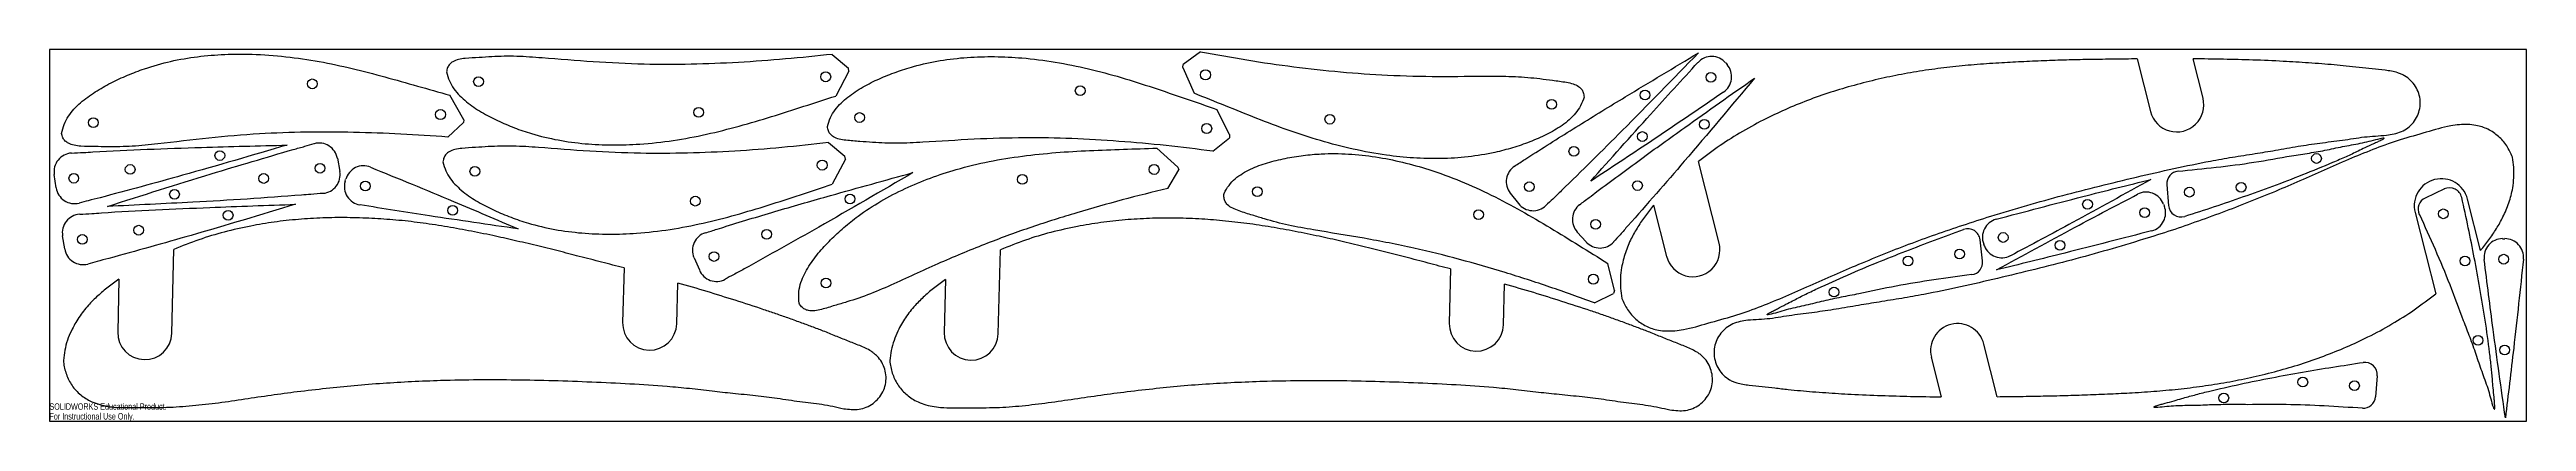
# Model space of a CAD drawing. Header units: millimetres. Extents: x 0 to 1016, y 0 to 152.
import ezdxf

# ---------------------------------------------------------------- set-up
doc = ezdxf.new("R2010")
doc.units = ezdxf.units.MM
doc.styles.add('SLDTEXTSTYLE0', font='TXT', dxfattribs={"width": 0.7})

msp = doc.modelspace()

# ---------------------------------------------------------------- linework, layer by layer
at = {"color": 7, "linetype": 'Continuous', "lineweight": 25}
for p, q in [((0, 152.5), (0, 0.1)), ((1016, 152.5), (0, 152.5)), ((1016, 0.1), (1016, 152.5)), ((321.1, 150.5), (327.8, 144.9)), ((327.9, 143.6), (322.5, 133.4)), ((327.9, 143.6), (327.8, 144.9)), ((464.9, 145.1), (465.1, 146.3)), ((464.9, 145.1), (469.5, 134.6)), ((472.2, 151.5), (465.1, 146.3)), ((687.6, 147), (688.2, 146.3)), ((856.3, 148.6), (861.8, 127)), ((883.4, 132.5), (879.3, 148.7)), ((170, 123.7), (164.2, 133.7)), ((163.4, 116.6), (169.9, 122.5)), ((170, 123.7), (169.9, 122.5)), ((484.1, 117.6), (478.9, 127.9)), ((319.6, 114.3), (326.3, 108.7)), ((462.8, 104.3), (454.3, 112)), ((477.2, 110.8), (484, 116.3)), ((484.1, 117.6), (484, 116.3)), ((118.1, 107.9), (119.1, 102.4)), ((326.5, 107.5), (321.1, 97.3)), ((326.5, 107.5), (326.3, 108.7)), ((458.8, 95.5), (463.2, 103.1)), ((462.8, 104.3), (463.2, 103.1)), ((684.9, 73.1), (676.4, 106.5)), ((2.8, 95.7), (1.9, 101.2)), ((121.3, 98.3), (121.5, 99.2)), ((599.2, 93.6), (602.6, 89.3)), ((868.5, 97.1), (869.2, 88.4)), ((982.4, 95.3), (974.5, 91.5)), ((658, 88.7), (663.3, 67.6)), ((867.1, 89.1), (867.5, 88.3)), ((970.4, 85.7), (978.8, 52.3)), ((997.2, 70.1), (991.9, 91.1)), ((6.3, 70.7), (5.4, 76.1)), ((626.6, 77.6), (630.4, 73.6)), ((792.9, 65.8), (791.9, 74.5)), ((793.7, 71.9), (793.4, 72.7)), ((1006.2, 74.9), (1007.1, 74.9)), ((50.2, 36.1), (51, 70.5)), ((235.7, 62.9), (235.1, 40.6)), ((264.4, 67.1), (266.6, 62.1)), ((389.2, 35.9), (390.1, 70.4)), ((574.7, 62.5), (574.1, 40.2)), ((642, 53.7), (639.2, 64.8)), ((28.5, 58.3), (28, 36.6)), ((257.3, 40), (257.7, 56.7)), ((367.6, 58.2), (367, 36.5)), ((596.4, 39.6), (596.8, 56.3)), ((633.7, 48.6), (641.6, 52.5)), ((642, 53.7), (641.6, 52.5)), ((798.9, 10.1), (793.4, 31.7)), ((771.9, 26.3), (776, 10.1)), ((954.2, 10), (954.9, 18.7)), ((0, 0.1), (1016, 0.1))]:
    msp.add_line(p, q, dxfattribs=at)
for centre, radius in [((318.4, 141.3), 2.05), ((474.2, 142.1), 2.05), ((681.5, 141.1), 2), ((107.8, 138.4), 2), ((176, 139.3), 2), ((422.8, 135.6), 2), ((654.5, 133.8), 2), ((18, 122.5), 2), ((160.4, 125.8), 2.05), ((266.3, 126.7), 2), ((332.3, 124.6), 2), ((474.7, 120.1), 2.05), ((525.2, 123.9), 2), ((616.2, 130), 2), ((678.8, 121.8), 2), ((625.3, 110.7), 2), ((653.4, 116.8), 2), ((10, 99.7), 1.98), ((33.1, 103.3), 2), ((69.9, 109), 2), ((87.9, 99.6), 2), ((111, 103.8), 1.98), ((174.5, 102.5), 2), ((317, 105.1), 2.05), ((453.1, 103.3), 2.05), ((929.9, 107.8), 2), ((51.3, 93.1), 2), ((129.6, 96.5), 2), ((264.9, 90.3), 2), ((328.4, 91.2), 2), ((399.1, 99.2), 2), ((495.5, 94.2), 2), ((607, 96.2), 1.98), ((651.4, 96.7), 2), ((877.8, 94), 2), ((899, 96), 2), ((73.3, 84.5), 2), ((165.4, 86.5), 2), ((586.2, 84.8), 2), ((634.2, 80.8), 1.98), ((836, 89), 2), ((859.4, 85.6), 2), ((981.9, 85.1), 2), ((13.5, 74.6), 1.98), ((36.6, 78.4), 2), ((294.2, 76.7), 2), ((801.4, 75.4), 2), ((824.7, 72.2), 2), ((272.6, 67.6), 1.98), ((762.4, 65.8), 2), ((783.5, 68.6), 2), ((990.8, 65.8), 2), ((1006.7, 66.5), 2), ((318.5, 56.7), 2), ((633.3, 58.3), 2.05), ((732, 53), 2), ((996.2, 33.2), 2), ((1007.1, 29.3), 2), ((891.9, 9.6), 2), ((924.3, 16.1), 2), ((945.5, 14.6), 2)]:
    msp.add_circle(centre, radius, dxfattribs=at)
for centre, radius, start, end in [((681.8, 142), 7.62, 40.8647, 137.1036), ((682.4, 141.3), 7.62, 304.6258, 40.8647), ((872.6, 129.8), 11.1, 194.2019, 14.2019), ((110.6, 106.5), 7.62, 10.1736, 105.3953), ((9.5, 102.4), 7.62, 93.6303, 188.8519), ((111.6, 101.1), 7.62, 274.952, 10.1736), ((128.9, 97.2), 7.62, 68.096, 164.3349), ((605.2, 98.3), 7.62, 123.1229, 218.3446), ((873.6, 97.5), 5.08, 95.3533, 184.7121), ((10.3, 96.9), 7.62, 188.8519, 284.0735), ((128.6, 96.3), 7.62, 164.3349, 260.5738), ((860, 86.4), 7.62, 21.1571, 117.396), ((981.1, 88.4), 11.1, 14.2048, 194.2048), ((976.7, 87), 5.08, 115.4876, 204.8465), ((984.5, 90.7), 5.08, 12.3203, 115.4876), ((12.9, 77.3), 7.62, 94.1095, 189.3312), ((608.6, 94), 7.62, 218.3446, 313.5662), ((632.3, 82.8), 7.62, 127.3659, 222.5875), ((800.5, 75.5), 7.62, 105.2353, 201.4742), ((860.4, 85.5), 7.62, 284.9182, 21.1571), ((874.3, 88.9), 5.08, 184.7121, 287.8794), ((271.4, 70.1), 7.62, 107.6719, 202.8935), ((636, 78.7), 7.62, 222.5875, 317.8092), ((674.1, 70.4), 11.1, 194.2019, 14.2019), ((786.9, 73.9), 5.08, 6.7231, 109.8903), ((800.8, 74.7), 7.62, 201.4742, 297.7131), ((1006.3, 67.3), 7.62, 90.5647, 186.8035), ((1007.2, 67.3), 7.62, 354.3258, 90.5647), ((13.8, 71.9), 7.62, 189.3312, 284.5528), ((273.6, 65), 7.62, 202.8935, 298.1151), ((787.9, 65.2), 5.08, 277.3642, 6.7231), ((39.1, 36.4), 11.1, 178.6368, 358.6368), ((246.2, 40.3), 11.1, 178.6368, 358.6368), ((378.1, 36.2), 11.1, 178.5602, 358.5602), ((585.3, 39.9), 11.1, 178.5602, 358.5602), ((782.7, 29), 11.1, 14.2048, 194.2048), ((949.8, 19.1), 5.08, 355.3132, 98.4805), ((949.1, 10.5), 5.08, 265.9543, 355.3132)]:
    msp.add_arc(centre, radius, start, end, dxfattribs=at)
for points, knots in [([(5, 118.1), (5.3, 119.3), (5.9, 121.8), (7.7, 125.2), (10, 128.1), (12.7, 130.7), (15.7, 133), (19.8, 135.8), (25.2, 138.9), (32, 142), (40.1, 145.1), (49.7, 147.8), (60.7, 149.7), (71.9, 150.6), (84, 150.7), (97, 149.7), (110.7, 147.7), (124.2, 144.8), (137.6, 141.3), (150.9, 137.5), (159.8, 135), (164.2, 133.7)], [0, 0, 0, 0, 0.022447, 0.044038, 0.065499, 0.087067, 0.108647, 0.130233, 0.173479, 0.216689, 0.25985, 0.324576, 0.389424, 0.45436, 0.519209, 0.599397, 0.679532, 0.759614, 0.839759, 0.919935, 1, 1, 1, 1]), ([(321.1, 150.5), (314.7, 149.8), (301.9, 148.5), (282.6, 147.1), (263.2, 146.3), (243.4, 146.3), (223, 147.3), (205.6, 148.8), (191.8, 149.8), (183.1, 149.7), (176.1, 149.1), (171.5, 149), (167.9, 148.5), (165.7, 147.7), (164.1, 146.5), (163.2, 145.1), (163, 143.9), (162.9, 143.3)], [0, 0, 0, 0, 0.119865, 0.240041, 0.360159, 0.479927, 0.609025, 0.739687, 0.804625, 0.867585, 0.9, 0.935358, 0.952774, 0.968617, 0.978455, 0.988494, 1, 1, 1, 1]), ([(162.9, 143.3), (163.2, 142), (163.9, 139.6), (165.8, 136.3), (168.3, 133.5), (171, 131), (174, 128.8), (178.2, 126.1), (183.8, 123.3), (190.7, 120.3), (198.9, 117.5), (208.6, 115.2), (219.7, 113.7), (230.9, 113.2), (243, 113.6), (255.9, 115), (269.5, 117.6), (283, 121), (296.2, 124.9), (309.4, 129.2), (318.2, 132), (322.5, 133.4)], [0, 0, 0, 0, 0.022447, 0.044038, 0.065499, 0.087067, 0.108647, 0.130233, 0.173479, 0.216689, 0.25985, 0.324576, 0.389424, 0.45436, 0.519209, 0.599397, 0.679532, 0.759614, 0.839759, 0.919935, 1, 1, 1, 1]), ([(319.1, 120.9), (319.5, 122.1), (320.2, 124.6), (322.2, 127.8), (324.7, 130.6), (327.5, 133), (330.5, 135.2), (334.8, 137.8), (340.4, 140.6), (347.3, 143.3), (355.6, 146), (365.3, 148.1), (376.5, 149.4), (387.7, 149.7), (399.8, 149.1), (412.6, 147.5), (426.2, 144.7), (439.6, 141.1), (452.8, 136.9), (465.9, 132.4), (474.6, 129.4), (478.9, 127.9)], [0, 0, 0, 0, 0.022447, 0.044038, 0.065499, 0.087067, 0.108647, 0.130233, 0.173479, 0.216689, 0.25985, 0.324576, 0.389424, 0.45436, 0.519209, 0.599397, 0.679532, 0.759614, 0.839759, 0.919935, 1, 1, 1, 1]), ([(472.2, 151.5), (478.5, 150.4), (491.2, 148.1), (510.4, 145.3), (529.6, 143.2), (549.4, 141.8), (569.8, 141.3), (587.3, 141.6), (601.2, 141.5), (609.8, 140.8), (616.7, 139.8), (621.3, 139.3), (624.9, 138.5), (627, 137.6), (628.5, 136.3), (629.3, 134.8), (629.4, 133.6), (629.5, 133)], [0, 0, 0, 0, 0.119865, 0.240041, 0.360159, 0.479927, 0.609025, 0.739687, 0.804625, 0.867585, 0.9, 0.935358, 0.952774, 0.968617, 0.978455, 0.988494, 1, 1, 1, 1]), ([(608.5, 109.5), (614.7, 113.5), (627.3, 121.4), (650, 135.3), (666.4, 145.1), (676.4, 151.1)], [0, 0, 0, 0, 0.279989, 0.559989, 1, 1, 1, 1]), ([(676.4, 151.1), (666, 140.5), (647.5, 121.4), (628.6, 102.8), (620.2, 94.6)], [0, 0, 0, 0, 0.5600162, 1, 1, 1, 1]), ([(632.2, 98.5), (640.4, 107.6), (654.9, 124), (669.7, 140.1), (676.2, 147.2)], [0, 0, 0, 0, 0.560011, 1, 1, 1, 1]), ([(856.3, 148.6), (853.2, 148.6), (846.9, 148.5), (837.6, 148.4), (828.4, 148.2), (819.2, 147.9), (810, 147.5), (800.5, 147), (790.8, 146.4), (780.8, 145.4), (770.8, 144.2), (761, 142.6), (751.2, 140.6), (741.5, 138.2), (731.8, 135.4), (722.3, 132.1), (713.1, 128.4), (703.8, 124.1), (694.5, 119), (685.1, 113.2), (679.3, 108.7), (676.4, 106.5)], [0, 0, 0, 0, 0.050398, 0.100528, 0.148089, 0.196664, 0.246451, 0.294218, 0.347985, 0.40122, 0.454329, 0.507733, 0.559924, 0.61391, 0.666802, 0.719981, 0.773102, 0.824882, 0.883984, 0.94163, 1, 1, 1, 1]), ([(958.6, 117.3), (959.7, 117.5), (961.7, 117.8), (964.8, 118.7), (967.5, 120.3), (969.8, 122.5), (971.4, 125.2), (972.4, 128.3), (972.6, 131.4), (972, 134.5), (970.6, 137.4), (968.6, 139.9), (966.5, 141.5), (964.7, 142.4), (962.1, 143.4), (958, 144), (952.8, 144.5), (947.4, 145.1), (942.2, 145.7), (937.1, 146.2), (932, 146.6), (926.7, 147), (921.5, 147.3), (913.9, 147.8), (904, 148.2), (891.6, 148.5), (883.4, 148.6), (879.3, 148.7)], [0, 0, 0, 0, 0.025984, 0.051901, 0.077569, 0.103334, 0.129104, 0.154803, 0.180547, 0.206341, 0.232106, 0.257804, 0.283581, 0.296332, 0.309413, 0.35215, 0.396058, 0.43952, 0.484402, 0.525178, 0.566063, 0.61107, 0.653498, 0.696368, 0.798353, 0.897215, 1, 1, 1, 1]), ([(629.5, 133), (629.1, 131.8), (628.2, 129.4), (626.1, 126.3), (623.4, 123.6), (620.5, 121.3), (617.3, 119.3), (613, 117), (607.2, 114.5), (600.2, 112.1), (591.7, 109.9), (581.9, 108.3), (570.7, 107.6), (559.5, 107.9), (547.5, 109.1), (534.7, 111.5), (521.3, 115), (508.1, 119.3), (495.2, 124.2), (482.4, 129.4), (473.8, 132.8), (469.5, 134.6)], [0, 0, 0, 0, 0.022447, 0.044038, 0.065499, 0.087067, 0.108647, 0.130233, 0.173479, 0.216689, 0.25985, 0.324576, 0.389424, 0.45436, 0.519209, 0.599397, 0.679532, 0.759614, 0.839759, 0.919935, 1, 1, 1, 1]), ([(686.7, 135), (676.6, 128.1), (658.5, 115.8), (640.3, 103.8), (632.2, 98.5)], [0, 0, 0, 0, 0.559992, 1, 1, 1, 1]), ([(634.7, 94.2), (640.7, 98.6), (652.6, 107.5), (674.2, 123), (689.8, 134), (699.4, 140.7)], [0, 0, 0, 0, 0.2799886, 0.5599886, 1, 1, 1, 1]), ([(699.4, 140.7), (689.8, 129.3), (672.8, 109), (655.3, 89), (647.5, 80.2)], [0, 0, 0, 0, 0.560016, 1, 1, 1, 1]), ([(163.4, 116.6), (157, 117.1), (144.1, 117.9), (124.8, 118.6), (105.4, 118.7), (85.6, 118), (65.3, 116.3), (48, 114.1), (34.1, 112.7), (25.5, 112.5), (18.5, 112.7), (13.9, 112.7), (10.2, 113.1), (8, 113.8), (6.4, 114.9), (5.4, 116.3), (5.2, 117.5), (5, 118.1)], [0, 0, 0, 0, 0.119865, 0.240041, 0.360159, 0.479927, 0.609025, 0.739687, 0.804625, 0.867585, 0.9, 0.935358, 0.952774, 0.968617, 0.978455, 0.988494, 1, 1, 1, 1]), ([(17.8, 110.5), (25.3, 110.9), (40.1, 111.6), (66.7, 112.5), (85.8, 113), (97.5, 113.3)], [0, 0, 0, 0, 0.279989, 0.559989, 1, 1, 1, 1]), ([(97.5, 113.3), (83.2, 109.1), (57.7, 101.6), (32, 94.7), (20.8, 91.7)], [0, 0, 0, 0, 0.560016, 1, 1, 1, 1]), ([(100, 111.5), (101.6, 111.9), (104.5, 112.7), (107.3, 113.5), (108.6, 113.9)], [0, 0, 0, 0, 0.559989, 1, 1, 1, 1]), ([(319.6, 114.3), (313.2, 113.6), (300.4, 112.2), (281.1, 110.7), (261.8, 109.9), (241.9, 109.8), (221.5, 110.6), (204.1, 112.1), (190.3, 113), (181.6, 112.8), (174.6, 112.3), (170.1, 112.1), (166.4, 111.6), (164.2, 110.8), (162.7, 109.6), (161.7, 108.2), (161.5, 107), (161.4, 106.4)], [0, 0, 0, 0, 0.119865, 0.240041, 0.360159, 0.479927, 0.609025, 0.739687, 0.804625, 0.867585, 0.9, 0.935358, 0.952774, 0.968617, 0.978455, 0.988494, 1, 1, 1, 1]), ([(307.5, 48.5), (307.4, 49.8), (307.2, 52.3), (307.9, 56.1), (309.2, 59.6), (311, 62.8), (313.1, 66), (316.1, 69.9), (320.4, 74.5), (325.8, 79.5), (332.6, 85), (341, 90.4), (350.9, 95.6), (361.3, 99.9), (372.8, 103.7), (385.4, 106.7), (399.1, 108.9), (412.8, 110.3), (426.7, 111.1), (440.5, 111.6), (449.7, 111.9), (454.3, 112)], [0, 0, 0, 0, 0.022447, 0.044038, 0.065499, 0.087067, 0.108647, 0.130233, 0.173479, 0.216689, 0.25985, 0.324576, 0.389424, 0.45436, 0.519209, 0.599397, 0.679532, 0.759614, 0.839759, 0.919935, 1, 1, 1, 1]), ([(477.2, 110.8), (470.8, 111.6), (458, 113.2), (438.7, 114.9), (419.4, 116.1), (399.6, 116.4), (379.2, 115.8), (361.8, 114.6), (347.9, 113.9), (339.3, 114.2), (332.3, 114.8), (327.7, 115.1), (324, 115.6), (321.8, 116.4), (320.3, 117.7), (319.4, 119.1), (319.2, 120.3), (319.1, 120.9)], [0, 0, 0, 0, 0.119865, 0.240041, 0.360159, 0.479927, 0.609025, 0.739687, 0.804625, 0.867585, 0.9, 0.935358, 0.952774, 0.968617, 0.978455, 0.988494, 1, 1, 1, 1]), ([(645, 50.4), (645.3, 49.6), (646, 48.1), (647.3, 45.8), (648.9, 43.7), (650.7, 41.9), (652.7, 40.3), (655, 39), (657.4, 38), (660.2, 37.3), (663.3, 37), (666.8, 37.1), (672.5, 37.9), (680.5, 40.4), (690.8, 43.1), (701.1, 46.7), (711, 50.8), (720.9, 55.2), (730.9, 59.6), (741.2, 64), (751.8, 68.4), (762.7, 72.7), (773.7, 76.7), (785, 80.5), (797.4, 84.5), (811, 88.6), (825.9, 92.7), (840.9, 96.5), (856.1, 100.2), (871.3, 103.7), (884.4, 106.4), (895.5, 108.4), (904.4, 109.7), (913.4, 111.2), (922.2, 112.8), (931.4, 114.2), (940.5, 115.2), (949.5, 116.8), (955.6, 117.1), (958.6, 117.3)], [0, 0, 0, 0, 0.007824, 0.01561, 0.023493, 0.03128, 0.039106, 0.046948, 0.054706, 0.0626, 0.072861, 0.083169, 0.093861, 0.125182, 0.158589, 0.190654, 0.223158, 0.25594, 0.288731, 0.321447, 0.357518, 0.392208, 0.427973, 0.463455, 0.499514, 0.545945, 0.592262, 0.639002, 0.686387, 0.733588, 0.779839, 0.807422, 0.835879, 0.861509, 0.889879, 0.916937, 0.945035, 0.972575, 1, 1, 1, 1]), ([(1010.3, 108.3), (1009.9, 109.1), (1009.2, 110.7), (1008, 113), (1006.4, 115.1), (1004.6, 116.9), (1002.5, 118.5), (1000.3, 119.8), (997.8, 120.8), (995.1, 121.5), (991.9, 121.8), (988.5, 121.7), (982.7, 120.9), (974.7, 118.4), (964.4, 115.6), (954.2, 112), (944.2, 107.9), (934.3, 103.6), (924.4, 99.2), (914.1, 94.7), (903.5, 90.4), (892.5, 86.1), (881.5, 82.1), (870.3, 78.2), (857.9, 74.3), (844.2, 70.2), (829.4, 66.1), (814.3, 62.3), (799.1, 58.6), (784, 55.1), (770.9, 52.4), (759.7, 50.4), (750.8, 49), (741.8, 47.5), (733, 46), (723.9, 44.6), (714.8, 43.6), (705.7, 41.9), (699.7, 41.6), (696.6, 41.5)], [0, 0, 0, 0, 0.007824, 0.01561, 0.023493, 0.03128, 0.039106, 0.046948, 0.054706, 0.0626, 0.072861, 0.083169, 0.093861, 0.125182, 0.158589, 0.190654, 0.223158, 0.25594, 0.288731, 0.321447, 0.357518, 0.392208, 0.427973, 0.463455, 0.499514, 0.545945, 0.592262, 0.639002, 0.686387, 0.733588, 0.779839, 0.807422, 0.835879, 0.861509, 0.889879, 0.916937, 0.945035, 0.972575, 1, 1, 1, 1]), ([(873.1, 102.6), (878.3, 103.1), (888.7, 104.1), (904.3, 106.1), (917, 108.5), (927, 110), (934.3, 111.3), (941.5, 112.9), (948.8, 114.1), (953.6, 115.4), (956, 116)], [0, 0, 0, 0, 0.186733, 0.373397, 0.560052, 0.648063, 0.73604, 0.824033, 0.91205, 1, 1, 1, 1]), ([(956, 116), (956.4, 116.1), (956.8, 116.2), (957.4, 116.2), (957.5, 116.2), (957.6, 116.2), (957.6, 116.2), (957.6, 116.1), (957.6, 116.1), (957.6, 116.1), (957.6, 116), (957.5, 115.9), (957.1, 115.6), (956.2, 115.2), (954.9, 114.5), (952.6, 113.5), (950, 112.3), (947.1, 110.9), (944.5, 109.6), (942, 108.5), (939.3, 107.3), (933.4, 104.8), (924.2, 101), (912, 96.3), (899.9, 92), (887.9, 87.9), (879.9, 85.3), (875.9, 84)], [0, 0, 0, 0, 0.0134426, 0.016523, 0.0173286, 0.0179376, 0.0182456, 0.0185076, 0.018751, 0.0190773, 0.0194696, 0.0202721, 0.0230354, 0.0360117, 0.0541973, 0.0735806, 0.1174296, 0.1521493, 0.1822741, 0.2122954, 0.2446934, 0.2791501, 0.42868, 0.5758139, 0.7181631, 0.8586091, 1, 1, 1, 1]), ([(9, 110), (10.6, 110.1), (13.6, 110.2), (16.5, 110.4), (17.8, 110.5)], [0, 0, 0, 0, 0.56001, 1, 1, 1, 1]), ([(23.8, 88.1), (38, 92.7), (63.3, 100.7), (88.8, 108.2), (100, 111.5)], [0, 0, 0, 0, 0.560016, 1, 1, 1, 1]), ([(131.7, 104.2), (143.1, 99.6), (163.3, 91.3), (183.4, 82.7), (192.3, 78.9)], [0, 0, 0, 0, 0.559992, 1, 1, 1, 1]), ([(161.4, 106.4), (161.8, 105.1), (162.4, 102.7), (164.4, 99.4), (166.9, 96.6), (169.6, 94.1), (172.7, 91.9), (176.9, 89.3), (182.4, 86.5), (189.3, 83.6), (197.6, 80.8), (207.3, 78.5), (218.4, 77.1), (229.6, 76.6), (241.7, 77.1), (254.6, 78.5), (268.2, 81.2), (281.6, 84.6), (294.8, 88.6), (308, 92.9), (316.8, 95.8), (321.1, 97.3)], [0, 0, 0, 0, 0.022447, 0.044038, 0.065499, 0.087067, 0.108647, 0.130233, 0.173479, 0.216689, 0.25985, 0.324576, 0.389424, 0.45436, 0.519209, 0.599397, 0.679532, 0.759614, 0.839759, 0.919935, 1, 1, 1, 1]), ([(277.6, 80), (284.7, 82.2), (298.9, 86.5), (324.5, 93.8), (342.9, 98.9), (354.2, 102)], [0, 0, 0, 0, 0.279989, 0.559989, 1, 1, 1, 1]), ([(354.2, 102), (341.3, 94.5), (318.4, 81.1), (295.2, 68.2), (285, 62.5)], [0, 0, 0, 0, 0.5600162, 1, 1, 1, 1]), ([(481.8, 93.5), (482.4, 94.6), (483.7, 96.8), (486.3, 99.6), (489.4, 101.7), (492.7, 103.5), (496.1, 104.9), (500.8, 106.5), (506.9, 107.9), (514.3, 109.1), (522.9, 109.9), (532.9, 109.8), (544, 108.6), (555.1, 106.4), (566.7, 103.1), (578.9, 98.7), (591.5, 92.9), (603.7, 86.4), (615.7, 79.4), (627.4, 72.1), (635.3, 67.3), (639.2, 64.8)], [0, 0, 0, 0, 0.022447, 0.044038, 0.065499, 0.087067, 0.108647, 0.130233, 0.173479, 0.216689, 0.25985, 0.324576, 0.389424, 0.45436, 0.519209, 0.599397, 0.679532, 0.759614, 0.839759, 0.919935, 1, 1, 1, 1]), ([(601, 104.7), (602.4, 105.6), (604.9, 107.2), (607.4, 108.8), (608.5, 109.5)], [0, 0, 0, 0, 0.56001, 1, 1, 1, 1]), ([(997.2, 70.1), (998.4, 71.5), (1000.7, 74.4), (1003.8, 79), (1006.6, 84), (1009, 89.6), (1010.4, 95), (1010.9, 99.9), (1010.9, 104.2), (1010.5, 107), (1010.3, 108.3)], [0, 0, 0, 0, 0.131274, 0.262764, 0.394812, 0.546219, 0.696414, 0.797783, 0.898663, 1, 1, 1, 1]), ([(20.8, 91.7), (19.2, 91.3), (16.3, 90.6), (13.4, 89.8), (12.2, 89.5)], [0, 0, 0, 0, 0.559989, 1, 1, 1, 1]), ([(103.4, 92.8), (96, 92.2), (81.1, 91.1), (54.6, 89.6), (35.5, 88.7), (23.8, 88.1)], [0, 0, 0, 0, 0.279989, 0.559989, 1, 1, 1, 1]), ([(112.2, 93.5), (110.6, 93.4), (107.6, 93.1), (104.7, 92.9), (103.4, 92.8)], [0, 0, 0, 0, 0.56001, 1, 1, 1, 1]), ([(458.8, 95.5), (452.5, 94), (440, 90.9), (421.4, 85.6), (402.9, 79.8), (384.3, 73), (365.4, 65.2), (349.6, 57.8), (336.9, 52.2), (328.7, 49.4), (322, 47.5), (317.6, 46.1), (314, 45.3), (311.6, 45.3), (309.8, 45.9), (308.4, 46.9), (307.8, 48), (307.5, 48.5)], [0, 0, 0, 0, 0.119865, 0.240041, 0.360159, 0.479927, 0.609025, 0.739687, 0.804625, 0.867585, 0.9, 0.935358, 0.952774, 0.968617, 0.978455, 0.988494, 1, 1, 1, 1]), ([(633.7, 48.6), (627.6, 50.8), (615.5, 55.2), (597.1, 61.1), (578.5, 66.5), (559.2, 71.3), (539.2, 75.2), (522, 77.9), (508.3, 80.3), (499.9, 82.5), (493.3, 84.6), (488.9, 85.9), (485.4, 87.3), (483.4, 88.5), (482.2, 90.1), (481.7, 91.7), (481.7, 92.9), (481.8, 93.5)], [0, 0, 0, 0, 0.119865, 0.240041, 0.360159, 0.479927, 0.609025, 0.739687, 0.804625, 0.867585, 0.9, 0.935358, 0.952774, 0.968617, 0.978455, 0.988494, 1, 1, 1, 1]), ([(620.2, 94.6), (619, 93.4), (616.9, 91.4), (614.8, 89.4), (613.8, 88.5)], [0, 0, 0, 0, 0.559989, 1, 1, 1, 1]), ([(627.6, 88.8), (628.9, 89.8), (631.3, 91.6), (633.7, 93.4), (634.7, 94.2)], [0, 0, 0, 0, 0.56001, 1, 1, 1, 1]), ([(798.5, 82.9), (810.3, 86), (831.5, 91.6), (852.7, 96.9), (862, 99.2)], [0, 0, 0, 0, 0.559992, 1, 1, 1, 1]), ([(798.7, 62.1), (809.4, 68), (828.6, 78.5), (848, 88.7), (856.5, 93.1)], [0, 0, 0, 0, 0.560011, 1, 1, 1, 1]), ([(862, 99.2), (851.3, 93.3), (832.2, 82.7), (812.9, 72.4), (804.4, 67.9)], [0, 0, 0, 0, 0.560011, 1, 1, 1, 1]), ([(1002.1, 6.5), (1002.3, 6.1), (1002.4, 5.6), (1002.7, 5.2), (1002.8, 5.1), (1002.8, 5), (1002.8, 5), (1002.9, 5), (1002.9, 5), (1002.9, 5), (1003, 5.1), (1003, 5.2), (1003.1, 5.7), (1003, 6.7), (1002.9, 8.2), (1002.7, 10.6), (1002.4, 13.5), (1002.1, 16.8), (1001.9, 19.6), (1001.6, 22.3), (1001.3, 25.2), (1000.5, 31.6), (999.2, 41.4), (997, 54.4), (994.7, 67), (992.2, 79.4), (990.4, 87.7), (989.5, 91.8)], [0, 0, 0, 0, 0.013443, 0.016523, 0.017329, 0.017938, 0.018246, 0.018508, 0.018751, 0.019077, 0.01947, 0.020272, 0.023035, 0.036012, 0.054197, 0.073581, 0.11743, 0.152149, 0.182274, 0.212295, 0.244693, 0.27915, 0.42868, 0.575814, 0.718163, 0.858609, 1, 1, 1, 1]), ([(12.4, 84.9), (14.1, 85), (17, 85.2), (20, 85.4), (21.3, 85.5)], [0, 0, 0, 0, 0.56001, 1, 1, 1, 1]), ([(21.3, 85.5), (28.7, 86), (43.5, 86.8), (70.1, 87.9), (89.2, 88.6), (100.9, 89)], [0, 0, 0, 0, 0.279989, 0.559989, 1, 1, 1, 1]), ([(100.9, 89), (86.6, 84.7), (61.2, 77), (35.6, 69.9), (24.3, 66.8)], [0, 0, 0, 0, 0.560016, 1, 1, 1, 1]), ([(235.7, 62.9), (232.6, 63.7), (226.5, 65.3), (217.5, 67.6), (208.6, 69.9), (199.7, 72.1), (190.7, 74.2), (181.5, 76.3), (171.9, 78.2), (162, 80), (152.1, 81.5), (142.2, 82.6), (132.2, 83.3), (122.2, 83.6), (112.1, 83.5), (102.1, 82.9), (92.3, 81.8), (82.1, 80.1), (71.8, 77.8), (61.2, 74.6), (54.4, 71.9), (51, 70.5)], [0, 0, 0, 0, 0.0503977, 0.1005278, 0.148089, 0.1966637, 0.2464509, 0.2942181, 0.3479846, 0.4012202, 0.4543286, 0.5077334, 0.5599244, 0.6139098, 0.6668021, 0.7199806, 0.7731015, 0.8248818, 0.8839843, 0.9416299, 1, 1, 1, 1]), ([(192.3, 78.9), (180.1, 80.7), (158.5, 83.8), (136.9, 87.2), (127.4, 88.8)], [0, 0, 0, 0, 0.560011, 1, 1, 1, 1]), ([(574.7, 62.5), (571.6, 63.3), (565.5, 64.9), (556.5, 67.3), (547.6, 69.5), (538.7, 71.7), (529.8, 73.9), (520.5, 76), (511, 77.9), (501.1, 79.7), (491.2, 81.2), (481.3, 82.3), (471.3, 83.1), (461.3, 83.4), (451.2, 83.3), (441.2, 82.7), (431.3, 81.6), (421.2, 79.9), (410.8, 77.6), (400.3, 74.5), (393.5, 71.7), (390.1, 70.4)], [0, 0, 0, 0, 0.050398, 0.100528, 0.148089, 0.196664, 0.246451, 0.294218, 0.347985, 0.40122, 0.454329, 0.507733, 0.559924, 0.61391, 0.666802, 0.719981, 0.773102, 0.824882, 0.883984, 0.94163, 1, 1, 1, 1]), ([(658, 88.7), (656.9, 87.2), (654.6, 84.4), (651.5, 79.8), (648.6, 74.8), (646.3, 69.2), (644.9, 63.7), (644.3, 58.9), (644.4, 54.6), (644.8, 51.8), (645, 50.4)], [0, 0, 0, 0, 0.131274, 0.262764, 0.394812, 0.546219, 0.696414, 0.797783, 0.898663, 1, 1, 1, 1]), ([(972.1, 84.8), (974.3, 80.1), (978.6, 70.6), (984.7, 56.1), (989.1, 44), (992.8, 34.5), (995.3, 27.6), (997.6, 20.5), (1000.3, 13.6), (1001.5, 8.9), (1002.1, 6.5)], [0, 0, 0, 0, 0.186733, 0.373397, 0.560052, 0.648063, 0.73604, 0.824033, 0.91205, 1, 1, 1, 1]), ([(269.1, 77.3), (270.7, 77.8), (273.5, 78.7), (276.4, 79.6), (277.6, 80)], [0, 0, 0, 0, 0.56001, 1, 1, 1, 1]), ([(647.5, 80.2), (646.4, 79), (644.5, 76.8), (642.5, 74.6), (641.6, 73.6)], [0, 0, 0, 0, 0.559989, 1, 1, 1, 1]), ([(706.2, 43.9), (705.8, 43.8), (705.3, 43.7), (704.8, 43.6), (704.7, 43.7), (704.6, 43.7), (704.6, 43.7), (704.6, 43.7), (704.6, 43.7), (704.6, 43.8), (704.6, 43.8), (704.7, 43.9), (705, 44.2), (705.9, 44.7), (707.3, 45.4), (709.4, 46.5), (712, 47.9), (714.9, 49.3), (717.4, 50.7), (719.9, 51.9), (722.5, 53.2), (728.4, 55.9), (737.4, 60), (749.5, 65.1), (761.4, 69.8), (773.2, 74.3), (781.2, 77.2), (785.1, 78.7)], [0, 0, 0, 0, 0.013443, 0.016523, 0.017329, 0.017938, 0.018246, 0.018508, 0.018751, 0.019077, 0.01947, 0.020272, 0.023035, 0.036012, 0.054197, 0.073581, 0.11743, 0.152149, 0.182274, 0.212295, 0.244693, 0.27915, 0.42868, 0.575814, 0.718163, 0.858609, 1, 1, 1, 1]), ([(862.3, 78.1), (850.5, 75.1), (829.3, 69.6), (808, 64.4), (798.7, 62.1)], [0, 0, 0, 0, 0.559992, 1, 1, 1, 1]), ([(24.3, 66.8), (22.7, 66.4), (19.9, 65.6), (17, 64.8), (15.8, 64.5)], [0, 0, 0, 0, 0.559989, 1, 1, 1, 1]), ([(285, 62.5), (283.5, 61.7), (280.9, 60.3), (278.3, 58.9), (277.2, 58.3)], [0, 0, 0, 0, 0.559989, 1, 1, 1, 1]), ([(1007.4, 1.4), (1005.7, 13.5), (1002.6, 35.1), (999.9, 56.8), (998.7, 66.4)], [0, 0, 0, 0, 0.560011, 1, 1, 1, 1]), ([(1014.8, 66.5), (1013.5, 54.4), (1011.2, 32.6), (1008.5, 10.9), (1007.4, 1.4)], [0, 0, 0, 0, 0.559992, 1, 1, 1, 1]), ([(28.5, 58.3), (27, 57.2), (24, 55.1), (19.8, 51.5), (15.7, 47.5), (12, 42.7), (9.2, 37.8), (7.3, 33.3), (6.2, 29.2), (5.9, 26.4), (5.7, 25)], [0, 0, 0, 0, 0.131274, 0.262764, 0.394812, 0.546219, 0.696414, 0.797783, 0.898663, 1, 1, 1, 1]), ([(325.8, 5.2), (326.8, 5.1), (328.9, 4.8), (332.1, 4.9), (335.1, 5.7), (337.9, 7.3), (340.2, 9.4), (342, 12.1), (343, 15.1), (343.3, 18.3), (342.7, 21.4), (341.5, 24.3), (339.9, 26.4), (338.3, 27.8), (336.1, 29.5), (332.3, 31.1), (327.4, 33), (322.4, 35), (317.6, 37), (312.8, 38.8), (307.9, 40.6), (303, 42.4), (298, 44.1), (290.8, 46.6), (281.4, 49.6), (269.6, 53.3), (261.7, 55.6), (257.7, 56.7)], [0, 0, 0, 0, 0.025984, 0.051901, 0.077569, 0.103334, 0.129104, 0.154803, 0.180547, 0.206341, 0.232106, 0.257804, 0.283581, 0.296332, 0.309413, 0.35215, 0.396058, 0.43952, 0.484402, 0.525178, 0.566063, 0.61107, 0.653498, 0.696368, 0.798353, 0.897215, 1, 1, 1, 1]), ([(367.6, 58.2), (366.1, 57.1), (363.1, 55), (358.9, 51.4), (354.8, 47.4), (351, 42.6), (348.2, 37.7), (346.4, 33.2), (345.2, 29.1), (344.9, 26.3), (344.7, 24.9)], [0, 0, 0, 0, 0.1312741, 0.2627639, 0.3948124, 0.5462194, 0.6964137, 0.7977825, 0.8986629, 1, 1, 1, 1]), ([(664.7, 4.7), (665.8, 4.6), (667.9, 4.3), (671.1, 4.4), (674.1, 5.2), (676.9, 6.7), (679.2, 8.9), (681, 11.6), (682, 14.6), (682.3, 17.7), (681.7, 20.9), (680.5, 23.8), (678.9, 25.9), (677.4, 27.3), (675.1, 28.9), (671.3, 30.6), (666.4, 32.5), (661.4, 34.5), (656.6, 36.5), (651.8, 38.3), (647, 40.1), (642.1, 41.9), (637.1, 43.7), (629.9, 46.1), (620.4, 49.2), (608.7, 52.9), (600.8, 55.1), (596.8, 56.3)], [0, 0, 0, 0, 0.025984, 0.051901, 0.077569, 0.103334, 0.129104, 0.154803, 0.180547, 0.206341, 0.232106, 0.257804, 0.283581, 0.296332, 0.309413, 0.35215, 0.396058, 0.43952, 0.484402, 0.525178, 0.566063, 0.61107, 0.653498, 0.696368, 0.798353, 0.897215, 1, 1, 1, 1]), ([(788.5, 60.2), (783.3, 59.5), (773, 58.1), (757.5, 55.6), (744.9, 52.8), (734.9, 50.9), (727.7, 49.4), (720.5, 47.5), (713.3, 46.1), (708.6, 44.6), (706.2, 43.9)], [0, 0, 0, 0, 0.186733, 0.373397, 0.560052, 0.648063, 0.73604, 0.824033, 0.91205, 1, 1, 1, 1]), ([(798.9, 10.1), (802.1, 10.2), (808.4, 10.2), (817.7, 10.4), (826.9, 10.6), (836.1, 10.9), (845.2, 11.3), (854.7, 11.7), (864.4, 12.4), (874.4, 13.3), (884.4, 14.6), (894.3, 16.2), (904.1, 18.2), (913.8, 20.6), (923.5, 23.4), (932.9, 26.7), (942.1, 30.4), (951.5, 34.7), (960.8, 39.8), (970.1, 45.6), (975.9, 50.1), (978.8, 52.3)], [0, 0, 0, 0, 0.050398, 0.100528, 0.148089, 0.196664, 0.246451, 0.294218, 0.347985, 0.40122, 0.454329, 0.507733, 0.559924, 0.61391, 0.666802, 0.719981, 0.773102, 0.824882, 0.883984, 0.94163, 1, 1, 1, 1]), ([(696.6, 41.5), (695.6, 41.3), (693.5, 41), (690.5, 40.1), (687.7, 38.4), (685.5, 36.2), (683.8, 33.5), (682.9, 30.5), (682.7, 27.3), (683.3, 24.2), (684.6, 21.3), (686.6, 18.9), (688.7, 17.3), (690.6, 16.3), (693.2, 15.4), (697.3, 14.8), (702.5, 14.3), (707.8, 13.7), (713.1, 13.1), (718.2, 12.6), (723.3, 12.1), (728.5, 11.8), (733.8, 11.4), (741.4, 11), (751.3, 10.6), (763.6, 10.2), (771.8, 10.1), (776, 10.1)], [0, 0, 0, 0, 0.025984, 0.051901, 0.077569, 0.103334, 0.129104, 0.154803, 0.180547, 0.206341, 0.232106, 0.257804, 0.283581, 0.296332, 0.309413, 0.35215, 0.396058, 0.43952, 0.484402, 0.525178, 0.566063, 0.61107, 0.653498, 0.696368, 0.798353, 0.897215, 1, 1, 1, 1]), ([(5.7, 25), (5.8, 24.1), (6, 22.4), (6.7, 19.9), (7.6, 17.5), (8.9, 15.2), (10.4, 13.1), (12.3, 11.3), (14.3, 9.7), (16.8, 8.2), (19.8, 7.1), (23.1, 6.2), (28.9, 5.5), (37.2, 5.8), (47.9, 5.6), (58.7, 6.4), (69.4, 7.6), (80.1, 9.2), (90.9, 10.8), (102, 12.3), (113.4, 13.6), (125.1, 14.8), (136.8, 15.7), (148.6, 16.4), (161.6, 16.9), (175.9, 17.2), (191.3, 17.1), (206.8, 16.8), (222.4, 16.2), (238, 15.5), (251.3, 14.6), (262.6, 13.6), (271.5, 12.5), (280.6, 11.5), (289.5, 10.7), (298.7, 9.5), (307.7, 8.1), (316.9, 7.2), (322.8, 5.9), (325.8, 5.2)], [0, 0, 0, 0, 0.007824, 0.01561, 0.023493, 0.03128, 0.039106, 0.046948, 0.054706, 0.0626, 0.072861, 0.083169, 0.093861, 0.125182, 0.158589, 0.190654, 0.223158, 0.25594, 0.288731, 0.321447, 0.357518, 0.392208, 0.427973, 0.463455, 0.499514, 0.545945, 0.592262, 0.639002, 0.686387, 0.733588, 0.779839, 0.807422, 0.835879, 0.861509, 0.889879, 0.916937, 0.945035, 0.972575, 1, 1, 1, 1]), ([(344.7, 24.9), (344.8, 24), (345, 22.3), (345.7, 19.8), (346.6, 17.4), (347.9, 15.1), (349.4, 13), (351.3, 11.2), (353.3, 9.6), (355.8, 8.1), (358.7, 7), (362.1, 6.1), (367.8, 5.4), (376.2, 5.7), (386.9, 5.5), (397.7, 6.2), (408.4, 7.5), (419.1, 9), (429.9, 10.6), (441, 12.1), (452.4, 13.4), (464.1, 14.6), (475.8, 15.5), (487.6, 16.1), (500.6, 16.6), (514.9, 16.8), (530.3, 16.8), (545.8, 16.4), (561.4, 15.9), (577, 15.1), (590.3, 14.2), (601.6, 13.1), (610.5, 12), (619.6, 11.1), (628.5, 10.2), (637.7, 9.1), (646.7, 7.6), (655.8, 6.7), (661.8, 5.4), (664.7, 4.7)], [0, 0, 0, 0, 0.0078238, 0.0156096, 0.023493, 0.0312797, 0.0391064, 0.046948, 0.0547062, 0.0626001, 0.0728609, 0.0831691, 0.0938614, 0.1251825, 0.158589, 0.1906536, 0.2231575, 0.2559401, 0.2887312, 0.3214472, 0.3575178, 0.3922081, 0.4279729, 0.4634554, 0.4995142, 0.5459447, 0.5922619, 0.6390022, 0.6863872, 0.7335875, 0.779839, 0.8074224, 0.8358794, 0.8615092, 0.8898791, 0.9169371, 0.9450348, 0.9725752, 1, 1, 1, 1]), ([(864.8, 5.7), (864.4, 5.7), (863.9, 5.7), (863.4, 5.7), (863.3, 5.8), (863.2, 5.8), (863.2, 5.8), (863.2, 5.8), (863.2, 5.9), (863.2, 5.9), (863.2, 5.9), (863.3, 6), (863.8, 6.2), (864.7, 6.6), (866.2, 7), (868.5, 7.6), (871.3, 8.4), (874.5, 9.3), (877.2, 10.1), (879.9, 10.8), (882.7, 11.6), (888.9, 13.1), (898.6, 15.3), (911.4, 17.9), (924.1, 20.2), (936.6, 22.3), (944.9, 23.5), (949.1, 24.2)], [0, 0, 0, 0, 0.013443, 0.016523, 0.017329, 0.017938, 0.018246, 0.018508, 0.018751, 0.019077, 0.01947, 0.020272, 0.023035, 0.036012, 0.054197, 0.073581, 0.11743, 0.152149, 0.182274, 0.212295, 0.244693, 0.27915, 0.42868, 0.575814, 0.718163, 0.858609, 1, 1, 1, 1]), ([(948.8, 5.4), (943.5, 5.7), (933.1, 6.4), (917.4, 7), (904.5, 6.8), (894.4, 6.9), (887, 6.8), (879.6, 6.4), (872.2, 6.5), (867.3, 5.9), (864.8, 5.7)], [0, 0, 0, 0, 0.186733, 0.373397, 0.560052, 0.648063, 0.73604, 0.824033, 0.91205, 1, 1, 1, 1])]:
    msp.add_open_spline(points, degree=3, knots=knots, dxfattribs=at)

# ---------------------------------------------------------------- texts
at = {"color": 7, "linetype": 'Continuous', "char_height": 2.637, "attachment_point": 1, "style": 'SLDTEXTSTYLE0'}
for s, insert in [('SOLIDWORKS Educational Product.', (0, 7.4)), ('For Instructional Use Only.', (0, 3.4))]:
    msp.add_mtext(s, dxfattribs=dict(at, insert=insert))

doc.saveas('drawing.dxf')
